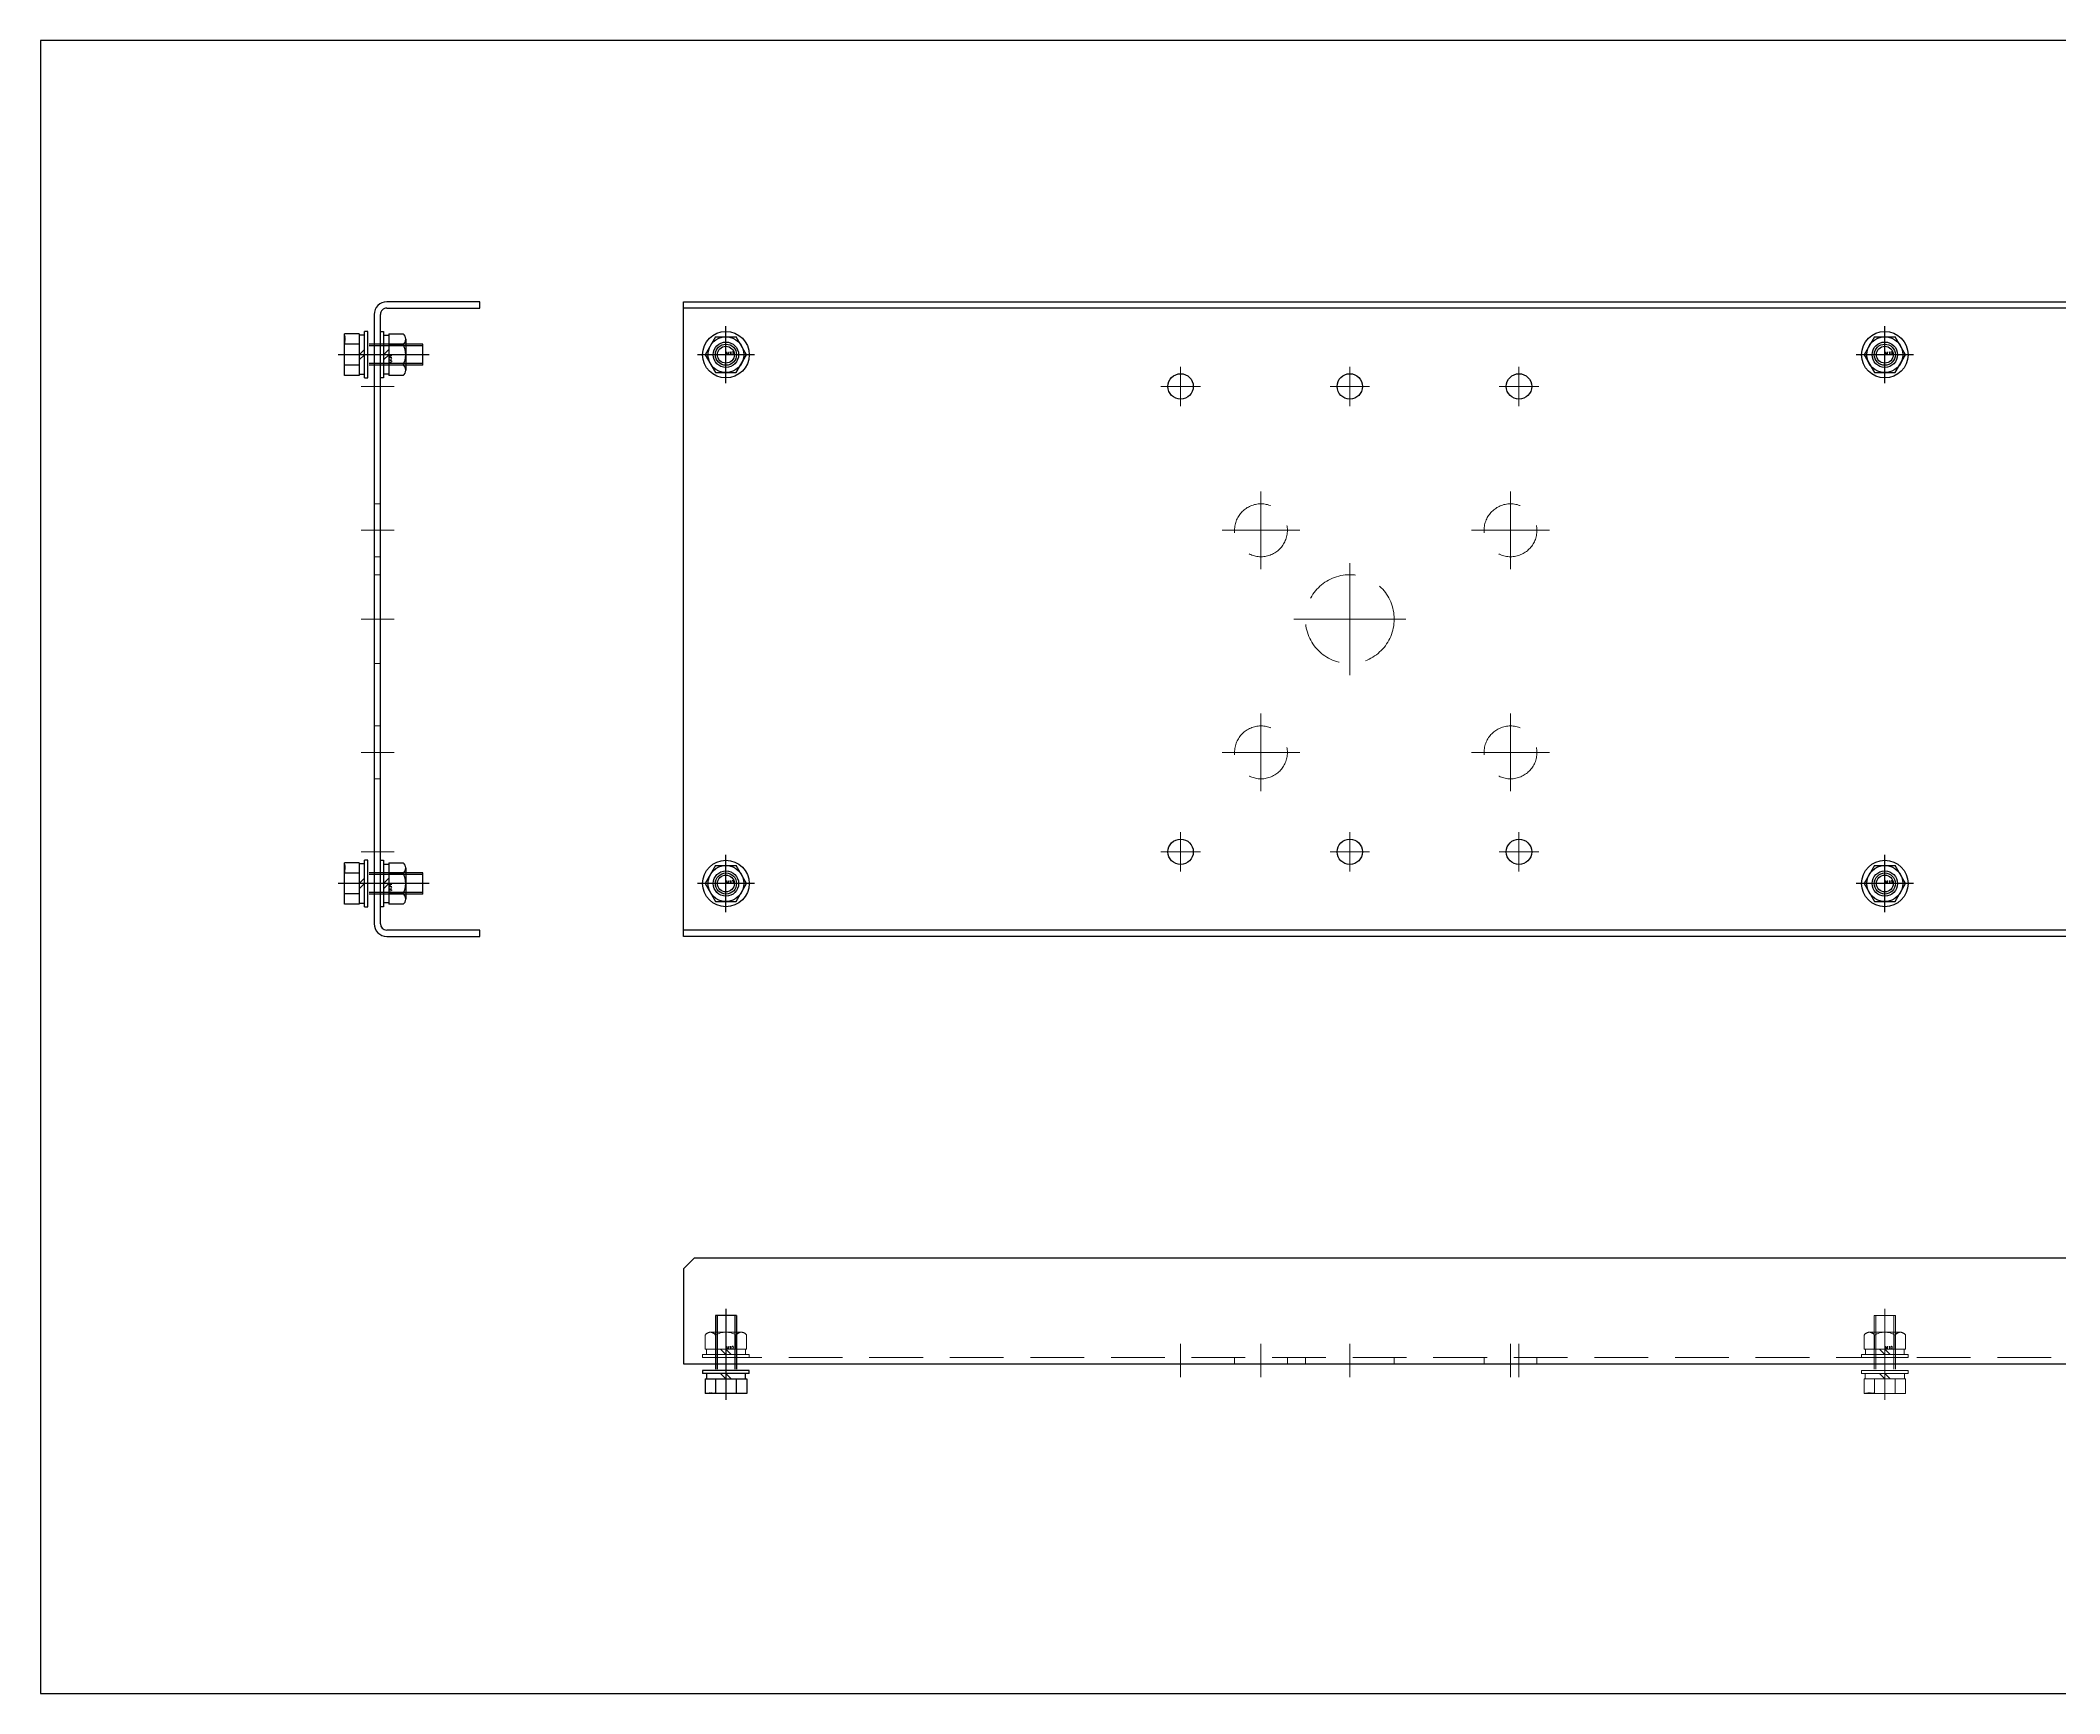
# Model space of a CAD drawing. Header units: millimetres. Extents: x -8731 to 85711, y -14522 to 31379.
# Drawn here: x 43578 to 44532, y 8677 to 9458 of the extents above; entities that cross this region are included whole.
import ezdxf

# ---------------------------------------------------------------- set-up
doc = ezdxf.new("R2010")
doc.units = ezdxf.units.MM
doc.header["$LTSCALE"] = 4
doc.linetypes.add('CENTER2', pattern=[28.575, 19.05, -3.175, 3.175, -3.175])
doc.linetypes.add('HIDDEN', pattern=[9.525, 6.35, -3.175])
doc.layers.add('04_HIDDEN', color=2, linetype='HIDDEN', lineweight=13)
doc.layers.add('05_CENTER', color=4, linetype='CENTER2', lineweight=13)
doc.layers.add('10_DRAFT', color=8, linetype='Continuous', lineweight=0, plot=False)
doc.styles.add('KSS_TXT', font='txt.shx', dxfattribs={"bigfont": 'extfont2.shx'})
doc.styles.add('KSS_TXT_L', font='txt.shx', dxfattribs={"height": 9, "bigfont": 'extfont2.shx'})

# ---------------------------------------------------------------- blocks, each defined once
blk = doc.blocks.new('A$C7E374867_2_1')
at = {"color": 0}
for p, q in [((-9.81, 11), (9.81, 11)), ((-9.81, 4), (-9.81, 11)), ((-4.91, 4), (-4.91, 11)), ((4.91, 4), (4.91, 11)), ((9.81, 4), (9.81, 11)), ((-11, 1.5), (11, 1.5)), ((-11, 1.5), (-11, 0)), ((-11, 0), (11, 0)), ((9.81, 4), (-9.81, 4)), ((-9.25, 4), (-9.25, 1.5)), ((0, 1.5), (-2.5, 4)), ((0, 4), (2.5, 1.5)), ((9.25, 1.5), (9.25, 4)), ((11, 0), (11, 1.5))]:
    blk.add_line(p, q, dxfattribs=at)
at = {"color": 0, "linetype": 'CENTER2'}
blk.add_line((0, -29), (0, 14), dxfattribs=at)
at = {"color": 0, "linetype": 'HIDDEN'}
for p, q in [((-5, -26), (-5, 0)), ((-4.19, -26), (-4.19, 0)), ((4.19, -26), (4.19, 0)), ((5, -26), (5, 0)), ((-5, -26), (5, -26))]:
    blk.add_line(p, q, dxfattribs=at)
at = {"layer": '10_DRAFT', "style": 'KSS_TXT_L'}
blk.add_text('BT-M10x30L,SW,PW', height=0.3, dxfattribs=at).set_placement((5.05, 10.66))
blk = doc.blocks.new('A$C178B3341_1_1')
at = {"color": 0}
for p, q in [((-6, 275), (-50, 275)), ((-50, 275), (-50, 272)), ((-50, 272), (-6, 272)), ((-3, 269), (-3, -19)), ((0, -19), (0, 269)), ((-6, -22), (-50, -22)), ((-50, -22), (-50, -25)), ((-50, -25), (-6, -25))]:
    blk.add_line(p, q, dxfattribs=at)
for centre, radius, start, end in [((-6, 269), 6, 0, 90), ((-6, 269), 3, 0, 90), ((-6, -19), 3, 270, 0), ((-6, -19), 6, 270, 0)]:
    blk.add_arc(centre, radius, start, end, dxfattribs=at)
at = {"layer": '04_HIDDEN'}
for p, q in [((-3, 200.5), (0, 200.5)), ((-3, 175.5), (0, 175.5)), ((-3, 146), (0, 146)), ((-3, 104), (0, 104)), ((-3, 95.5), (0, 95.5)), ((-3, 70.5), (0, 70.5))]:
    blk.add_line(p, q, dxfattribs=at)
at = {"layer": '05_CENTER'}
for p, q in [((-9.46, 250), (6.19, 250)), ((-9.46, 235), (6.19, 235)), ((-9.46, 188), (6.19, 188)), ((-9.46, 125), (6.19, 125)), ((-9.46, 83), (6.19, 83)), ((-9.46, 15), (6.19, 15)), ((-9.46, 0), (6.19, 0))]:
    blk.add_line(p, q, dxfattribs=at)
blk = doc.blocks.new('M10Nza_1_1_1')
at = {"color": 0}
for p, q in [((-9.8, 4), (-9.8, 10.69)), ((-7.35, 12), (7.35, 12)), ((-4.9, 4), (-4.9, 10.69)), ((4.9, 10.69), (4.9, 4)), ((9.8, 10.69), (9.8, 4)), ((-9.8, 4), (9.8, 4)), ((-9.2, 1.5), (-9.2, 4)), ((0, 1.5), (-2.5, 4)), ((0, 4), (2.5, 1.5)), ((9.2, 4), (9.2, 1.5))]:
    blk.add_line(p, q, dxfattribs=at)
at = {"color": 0, "linetype": 'CENTER2'}
blk.add_line((0, 12), (0, 0), dxfattribs=at)
at = {"color": 0}
blk.add_lwpolyline([(-11, 1.5), (11, 1.5), (11, 0), (-11, 0)], close=True, dxfattribs=at)
for centre, radius, start, end in [((-7.35, 9.06), 2.94, 33.626, 146.374), ((0, 2.2), 9.8, 60, 120), ((7.35, 9.06), 2.94, 33.626, 146.374)]:
    blk.add_arc(centre, radius, start, end, dxfattribs=at)
at = {"layer": '10_DRAFT', "style": 'KSS_TXT'}
blk.add_text('M10', height=1.25, dxfattribs=at).set_placement((0.26, 4.12))
blk = doc.blocks.new('10b_2_1')
at = {"color": 0, "linetype": 'CENTER2'}
for p, q in [((0, -13.51), (0, 13.51)), ((13.51, 0), (-13.51, 0))]:
    blk.add_line(p, q, dxfattribs=at)
at = {"color": 0}
for p, q in [((-4.9, 8.49), (-9.8, 0)), ((-9.8, 0), (-4.9, -8.49)), ((-4.9, 8.49), (4.9, 8.49)), ((9.8, 0), (4.9, 8.49)), ((4.9, -8.49), (9.8, 0)), ((-4.9, -8.49), (4.9, -8.49))]:
    blk.add_line(p, q, dxfattribs=at)
for radius in [11, 8.49, 5, 4]:
    blk.add_circle((0, 0), radius, dxfattribs=at)
at = {"layer": '10_DRAFT', "style": 'KSS_TXT'}
blk.add_text('M10', height=1.25, dxfattribs=at).set_placement((0.26, 0.12))
blk = doc.blocks.new('A$C291B532E_1_1')
at = {"color": 0}
for p, q in [((280, 272), (1460, 272)), ((280, -22), (1460, -22))]:
    blk.add_line(p, q, dxfattribs=at)
blk.add_lwpolyline([(280, 275), (1460, 275), (1460, -25), (280, -25)], close=True)
for centre in [(300, 250), (892, 250), (1440, 250), (515, 235), (595, 235), (675, 235), (1065, 235), (1145, 235), (1225, 235), (515, 15), (595, 15), (675, 15), (1065, 15), (1145, 15), (1225, 15), (300, 0), (892, 0), (1440, 0)]:
    blk.add_circle(centre, 6, dxfattribs=at)
at = {"layer": '04_HIDDEN'}
for centre, radius in [((519, 188), 12.5), ((637, 188), 12.5), ((1069, 188), 12.5), ((1187, 188), 12.5), ((595, 125), 21), ((1145, 125), 21), ((519, 83), 12.5), ((637, 83), 12.5), ((1069, 83), 12.5), ((1187, 83), 12.5)]:
    blk.add_circle(centre, radius, dxfattribs=at)
at = {"layer": '05_CENTER'}
for p, q in [((300, 240.66), (300, 259.34)), ((892, 240.66), (892, 259.34)), ((1440, 240.66), (1440, 259.34)), ((309.34, 250), (290.66, 250)), ((901.34, 250), (882.66, 250)), ((1449.34, 250), (1430.66, 250)), ((515, 225.66), (515, 244.34)), ((595, 225.66), (595, 244.34)), ((675, 225.66), (675, 244.34)), ((1065, 225.66), (1065, 244.34)), ((1145, 225.66), (1145, 244.34)), ((1225, 225.66), (1225, 244.34)), ((524.34, 235), (505.66, 235)), ((604.34, 235), (585.66, 235)), ((684.34, 235), (665.66, 235)), ((1074.34, 235), (1055.66, 235)), ((1154.34, 235), (1135.66, 235)), ((1234.34, 235), (1215.66, 235)), ((519, 206.4), (519, 169.6)), ((637, 206.4), (637, 169.6)), ((1069, 206.4), (1069, 169.6)), ((1187, 206.4), (1187, 169.6)), ((500.6, 188), (537.4, 188)), ((618.6, 188), (655.4, 188)), ((1050.6, 188), (1087.4, 188)), ((1168.6, 188), (1205.4, 188)), ((595, 98.49), (595, 151.51)), ((1145, 98.49), (1145, 151.51)), ((621.51, 125), (568.49, 125)), ((1171.51, 125), (1118.49, 125)), ((519, 101.4), (519, 64.6)), ((637, 101.4), (637, 64.6)), ((1069, 101.4), (1069, 64.6)), ((1187, 101.4), (1187, 64.6)), ((500.6, 83), (537.4, 83)), ((618.6, 83), (655.4, 83)), ((1050.6, 83), (1087.4, 83)), ((1168.6, 83), (1205.4, 83)), ((515, 5.66), (515, 24.34)), ((595, 5.66), (595, 24.34)), ((675, 5.66), (675, 24.34)), ((1065, 5.66), (1065, 24.34)), ((1145, 5.66), (1145, 24.34)), ((1225, 5.66), (1225, 24.34)), ((524.34, 15), (505.66, 15)), ((604.34, 15), (585.66, 15)), ((684.34, 15), (665.66, 15)), ((1074.34, 15), (1055.66, 15)), ((1154.34, 15), (1135.66, 15)), ((1234.34, 15), (1215.66, 15)), ((300, -9.34), (300, 9.34)), ((892, -9.34), (892, 9.34)), ((1440, -9.34), (1440, 9.34)), ((309.34, 0), (290.66, 0)), ((901.34, 0), (882.66, 0)), ((1449.34, 0), (1430.66, 0))]:
    blk.add_line(p, q, dxfattribs=at)
blk = doc.blocks.new('A$C6D001141_1_1')
at = {"color": 0}
blk.add_lwpolyline([(285, 50), (1455, 50), (1460, 45), (1460, 0), (280, 0), (280, 45)], close=True, dxfattribs=at)
at = {"layer": '04_HIDDEN'}
for p, q in [((280, 3), (1460, 3)), ((506.5, 3), (506.5, 0)), ((531.5, 3), (531.5, 0)), ((574, 3), (574, 0)), ((616, 3), (616, 0)), ((624.5, 3), (624.5, 0)), ((649.5, 3), (649.5, 0)), ((1056.5, 3), (1056.5, 0)), ((1081.5, 3), (1081.5, 0)), ((1124, 3), (1124, 0)), ((1166, 3), (1166, 0)), ((1174.5, 3), (1174.5, 0)), ((1199.5, 3), (1199.5, 0))]:
    blk.add_line(p, q, dxfattribs=at)
at = {"layer": '05_CENTER'}
for p, q in [((300, 9.46), (300, -6.19)), ((515, 9.46), (515, -6.19)), ((519, 9.46), (519, -6.19)), ((595, 9.46), (595, -6.19)), ((637, 9.46), (637, -6.19)), ((675, 9.46), (675, -6.19)), ((892, 9.46), (892, -6.19)), ((1065, 9.46), (1065, -6.19)), ((1069, 9.46), (1069, -6.19)), ((1145, 9.46), (1145, -6.19)), ((1187, 9.46), (1187, -6.19)), ((1225, 9.46), (1225, -6.19)), ((1440, 9.46), (1440, -6.19))]:
    blk.add_line(p, q, dxfattribs=at)

msp = doc.modelspace()

# ---------------------------------------------------------------- linework, layer by layer
at = {"color": 2}
msp.add_lwpolyline([(43577.68401, 8676.79006), (45381.46702, 8676.79006), (45381.46702, 9458.33487), (43577.68401, 9458.33487)], close=True, dxfattribs=at)

# ---------------------------------------------------------------- block references
for name, p, rotation in [('A$C178B3341_1_1', (43735.48359, 9309.74941), 180), ('A$C291B532E_1_1', (45341.8432, 9309.74941), 180), ('A$C7E374867_2_1', (43732.48359, 9309.74939), 89.99999999999999), ('M10Nza_1_1_1', (43738.48359, 9309.74941), 270), ('A$C7E374867_2_1', (43732.48359, 9059.74941), 89.99999999999999), ('M10Nza_1_1_1', (43738.48359, 9059.74941), 270), ('A$C7E374867_2_1', (43901.84318, 8829.61117), 180)]:
    msp.add_blockref(name, p, dxfattribs=dict(rotation=rotation))
for p in [(43901.8432, 9309.74941), (44449.8432, 9309.74941), (43901.8432, 9059.74941), (44449.8432, 9059.74941)]:
    msp.add_blockref('10b_2_1', p)
at = {"xscale": -1}
msp.add_blockref('A$C6D001141_1_1', (45341.8432, 8832.61117), dxfattribs=at)
at = {"layer": '04_HIDDEN', "rotation": 180}
msp.add_blockref('A$C7E374867_2_1', (44449.84318, 8829.61117), dxfattribs=at)
at = {"layer": '04_HIDDEN'}
for p in [(43901.8432, 8835.61117), (44449.8432, 8835.61117)]:
    msp.add_blockref('M10Nza_1_1_1', p, dxfattribs=at)

doc.saveas('drawing.dxf')
